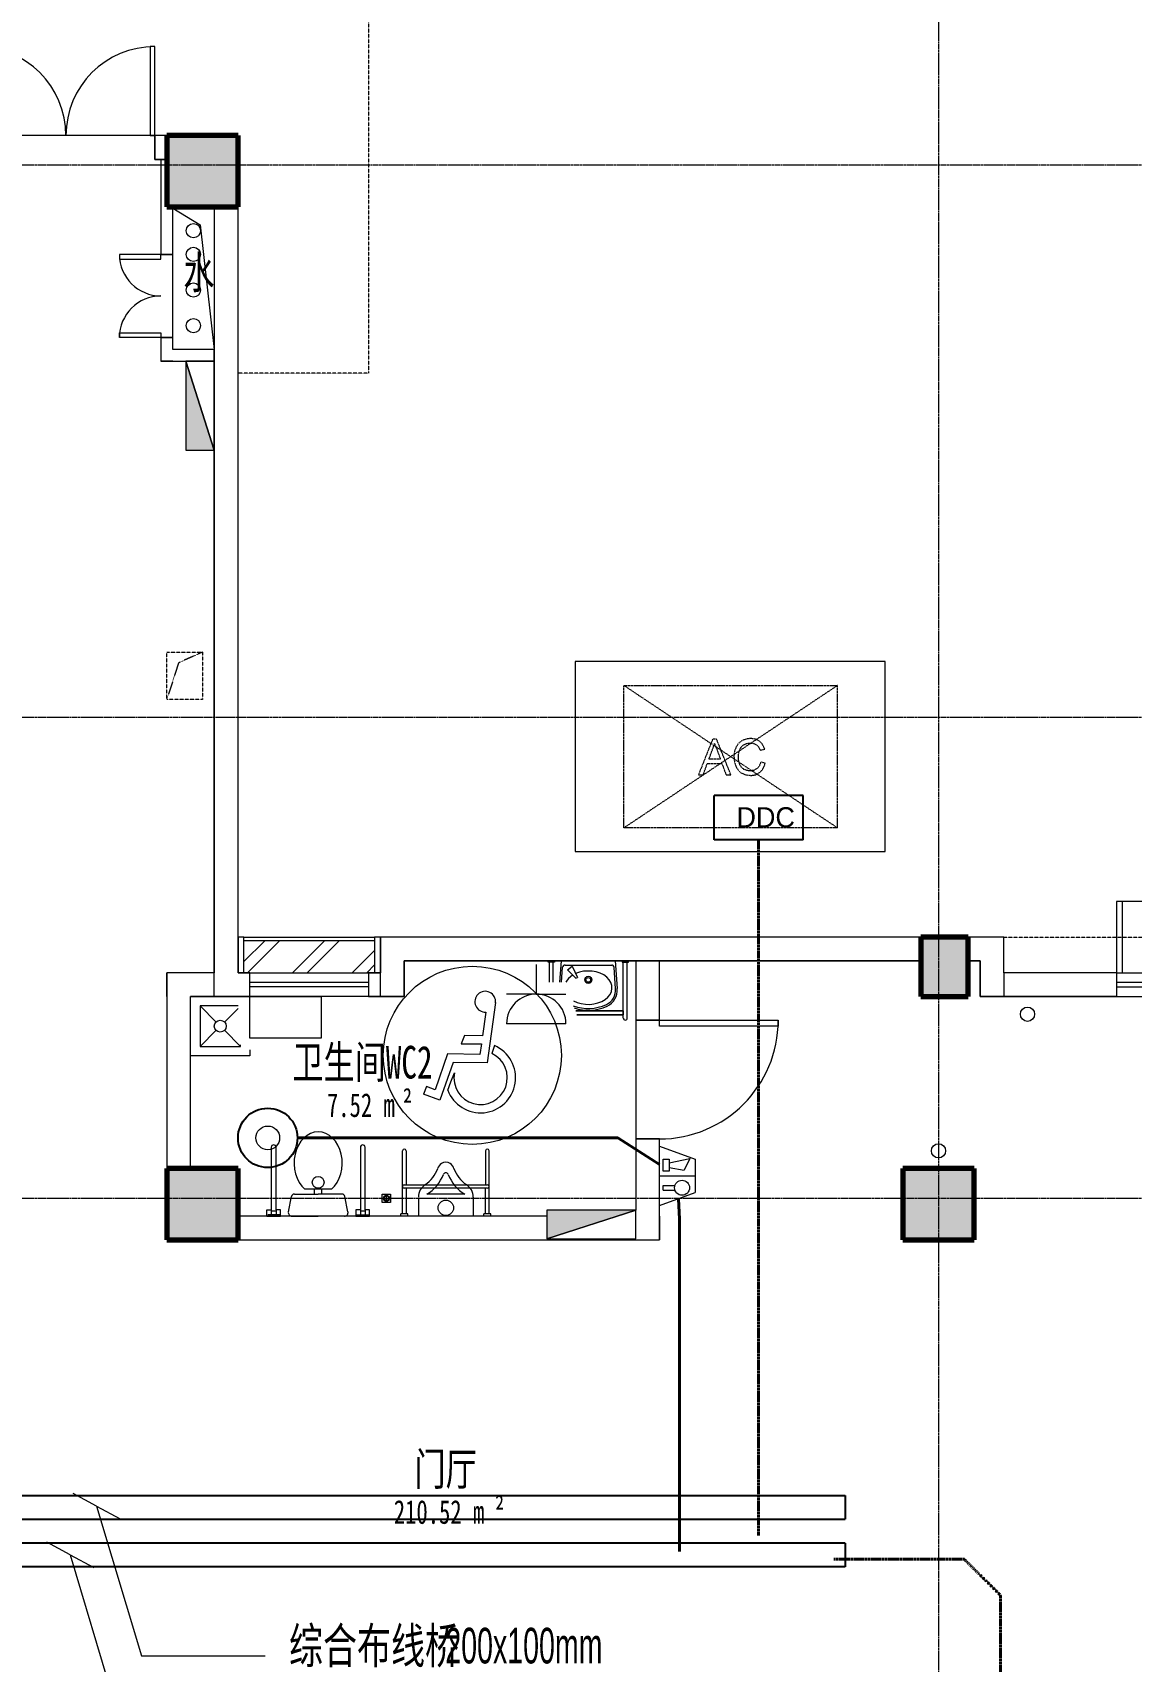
# Model space of a CAD drawing. Header units: millimetres. Extents: x 147808 to 207182, y -28592 to 8154.
# Drawn here: x 175069 to 184325, y -12600 to 1118 of the extents above; entities that cross this region are included whole.
import ezdxf

# ---------------------------------------------------------------- set-up
doc = ezdxf.new("R2010")
doc.units = ezdxf.units.MM
for name, pattern in [('Dash', [6.35, 3.175, -3.175]), ('Dash_2_', [6.35, 3.175, -3.175]), ('TJ Dash 2x', [3, 2, -1]), ('划线', [6.35, 3.175, -3.175]), ('轴网线', [22.24, 12.7, -3.18, 3.18, -3.18])]:
    doc.linetypes.add(name, pattern=pattern)
for name, color, linetype, lineweight in [('A-____-NOTE-TEXT', 7, 'Continuous', 5), ('A-AREA-____-IDEN', 7, 'Continuous', 5), ('A-DETL-____-OTLN', 7, 'Continuous', 5), ('A-DETL-GENF-OTLN', 7, 'Continuous', 5), ('A-GENM-____-OTLN', 7, 'Continuous', 5), ('A-GLAZ-CWMG-MCUT', 7, 'Continuous', 13), ('A-GLAZ-CWMG-OTLN', 7, 'Continuous', 5), ('A-WALL-____-MCUT', 7, 'Continuous', 13), ('A-WALL-____-OTLN', 7, 'Continuous', 13), ('E-CABL-TRAY-OTLN', 7, 'Continuous', 35), ('E-ELEC-FIXT-OTLN', 7, 'Continuous', 5), ('E-WIRE-____-OTLN', 7, 'Continuous', 25), ('G-____-____-TEXT', 7, 'Continuous', 5), ('M-EQPM-____-HDLN', 7, '划线', 5), ('P-SANR-FIXT-OTLN', 7, 'Continuous', 5), ('Q-SPCQ-____-OTLN', 7, 'Continuous', 5), ('S-GRID-____-OTLN', 7, 'Continuous', 5)]:
    doc.layers.add(name, color=color, linetype=linetype, lineweight=lineweight)
for name, color, linetype, lineweight, true_color in [('A-DOOR-____-MCUT', 7, 'Continuous', 13, 0x00007f), ('A-FLOR-____-OTLN', 7, 'Continuous', 13, 0x007f00), ('A-GLAZ-____-MCUT', 7, 'Continuous', 13, 0x007f00), ('A-GLAZ-____-OTLN', 7, 'Continuous', 13, 0x00007f)]:
    doc.layers.add(name, color=color, linetype=linetype, lineweight=lineweight, true_color=true_color)
doc.styles.add('TJ_FangSong', font='', dxfattribs={"height": 170})
doc.styles.add('TJ_FangSong_Narrow_1', font='', dxfattribs={"width": 0.7, "height": 300})
doc.styles.add('仿宋', font='', dxfattribs={"width": 0.7, "height": 200})
doc.styles.add('仿宋_1', font='', dxfattribs={"width": 0.7, "height": 275})
doc.styles.get('TJ_FangSong').set_extended_font_data('TJ_FangSong')
doc.styles.get('TJ_FangSong_Narrow_1').set_extended_font_data('TJ_FangSong_Narrow')
doc.styles.get('仿宋').set_extended_font_data('FangSong')
doc.styles.get('仿宋_1').set_extended_font_data('FangSong')

# ---------------------------------------------------------------- blocks, each defined once
blk = doc.blocks.new('TJ双扇平开门 - M1523-1543865-ELV_1F')
at = {"layer": 'A-DOOR-____-MCUT', "color": 251, "lineweight": 5, "true_color": 0x515151}
for p, q in [((-750, 100), (-750, 850)), ((-750, 850), (-710, 850)), ((-710, 850), (-710, 100)), ((750, 850), (710, 850)), ((710, 850), (710, 100)), ((750, 100), (750, 850)), ((-710, 100), (-750, 100)), ((710, 100), (750, 100))]:
    blk.add_line(p, q, dxfattribs=at)
at = {"layer": 'A-DOOR-____-MCUT', "color": 173, "lineweight": 5, "true_color": 0x5151be}
for centre, start, end in [((-750, 100), 0, 90), ((750, 100), 90, 180)]:
    blk.add_arc(centre, 750, start, end, dxfattribs=at)
blk = doc.blocks.new('TJ无障碍-标志 - 1500-874011-ELV_1F')
at = {"layer": 'A-GENM-____-OTLN', "color": 211, "true_color": 0xff51ff}
for p, q in [((119, 348), (47, -159)), ((37, 269), (10, 70)), ((-144, 72), (-171, 2)), ((-171, 2), (0, 0)), ((10, 70), (-144, 72)), ((0, 0), (-13, -88)), ((-285, -84), (-390, -386)), ((-13, -88), (-285, -84)), ((96, -54), (87, -81)), ((109, -13), (96, -54)), ((-239, -155), (-350, -473)), ((-258, -320), (-228, -243)), ((47, -159), (-239, -155)), ((-464, -359), (-487, -423)), ((-390, -386), (-464, -359)), ((-284, -388), (-258, -320)), ((-350, -473), (-487, -423))]:
    blk.add_line(p, q, dxfattribs=at)
blk.add_circle((-77, -96), 750, dxfattribs=at)
for centre, radius, start, end in [((32, 356), 87.6, 354.2261, 273.4572), ((-7, -285), 295, 200.3803, 66.7328), ((-7, -285), 225, 169.3225, 65.0999)]:
    blk.add_arc(centre, radius, start, end, dxfattribs=at)
blk = doc.blocks.new('TJ单扇平开门 - M1023-2001523-ELV_1F')
at = {"layer": 'A-DOOR-____-MCUT', "color": 251, "lineweight": 5, "true_color": 0x515151}
for p, q in [((450, -100), (500, -100)), ((450, -1100), (450, -100)), ((500, -100), (500, -1100)), ((500, -1100), (450, -1100))]:
    blk.add_line(p, q, dxfattribs=at)
at = {"layer": 'A-DOOR-____-MCUT', "color": 173, "lineweight": 5, "true_color": 0x5151be}
blk.add_arc((500, -100), 1000, 180, 270, dxfattribs=at)
blk = doc.blocks.new('TJ双扇平开门 - FMC0723-2632022-ELV_1F')
at = {"layer": 'A-DOOR-____-MCUT', "color": 251, "lineweight": 5, "true_color": 0x515151}
for p, q in [((-350, 50), (-350, 400)), ((-350, 400), (-310, 400)), ((-310, 400), (-310, 50)), ((350, 400), (310, 400)), ((310, 400), (310, 50)), ((350, 50), (350, 400)), ((-310, 50), (-350, 50)), ((310, 50), (350, 50))]:
    blk.add_line(p, q, dxfattribs=at)
at = {"layer": 'A-DOOR-____-MCUT', "color": 173, "lineweight": 5, "true_color": 0x5151be}
for centre, start, end in [((-350, 50), 0, 90), ((350, 50), 90, 180)]:
    blk.add_arc(centre, 350, start, end, dxfattribs=at)
blk = doc.blocks.new('挂墙式小便器安全抓杆 - 标准-1341416-ELV_1F')
at = {"layer": 'Q-SPCQ-____-OTLN', "color": 251, "true_color": 0x515151}
for p, q in [((-380, 0), (-380, -20)), ((-380, 0), (-320, 0)), ((-320, 0), (-320, -20)), ((320, 0), (320, -20)), ((320, 0), (380, 0)), ((380, 0), (380, -20)), ((-380, -20), (-320, -20)), ((-365, -20), (-365, -550)), ((-335, -20), (-335, -235)), ((320, -20), (380, -20)), ((335, -235), (335, -20)), ((365, -20), (365, -550)), ((-350, -235), (350, -235)), ((350, -265), (-350, -265)), ((-335, -550), (-335, -265)), ((335, -550), (335, -265))]:
    blk.add_line(p, q, dxfattribs=at)
for centre, start, end in [((-350, -250), 90, 270), ((350, -250), 270, 90), ((-350, -550), 180, 0), ((350, -550), 180, 0)]:
    blk.add_arc(centre, 15, start, end, dxfattribs=at)
blk = doc.blocks.new('无障碍座便器配抓杆 1 - 标准-1342777-ELV_1F')
at = {"layer": 'Q-SPCQ-____-OTLN', "color": 251, "true_color": 0x515151}
for p, q in [((-317.5, 0), (-432.5, 0)), ((-432.5, 0), (-432.5, -54)), ((432.5, 0), (317.5, 0)), ((317.5, 0), (317.5, -54)), ((432.5, 0), (432.5, -54)), ((-317.5, -10), (-432.5, -10)), ((-432.5, -54), (-395, -54)), ((-395, -54), (-395, -10)), ((-355, -44), (-395, -44)), ((-395, -54), (-395, -580)), ((-355, -54), (-355, -10)), ((-355, -580), (-355, -54)), ((-355, -54), (-317.5, -54)), ((-317.5, -54), (-317.5, 0)), ((317.5, -10), (425, -10)), ((317.5, -54), (355, -54)), ((355, -54), (355, -10)), ((395, -44), (355, -44)), ((355, -54), (355, -580)), ((395, -54), (395, -10)), ((395, -580), (395, -54)), ((432.5, -54), (395, -54))]:
    blk.add_line(p, q, dxfattribs=at)
for centre in [(-375, -580), (375, -580)]:
    blk.add_arc(centre, 20, 180, 360, dxfattribs=at)
blk = doc.blocks.new('地漏 2D - 地漏 2D-1345155-ELV_1F')
at = {"layer": 'Q-SPCQ-____-OTLN', "color": 251, "true_color": 0x515151}
for p, q in [((-35, -35), (-35, 35)), ((-35, 35), (35, 35)), ((-35, 0), (35, 0)), ((0, 35), (0, -35)), ((35, 35), (35, -35)), ((35, -35), (-35, -35))]:
    blk.add_line(p, q, dxfattribs=at)
for radius in [25, 20]:
    blk.add_circle((0, 0), radius, dxfattribs=at)
blk = doc.blocks.new('消火栓明装 - 消火栓明装-1641868-ELV_1F')
at = {"layer": 'A-DETL-GENF-OTLN', "true_color": 0x888888}
blk.add_hatch(color=252, dxfattribs=at).paths.add_polyline_path([(-375, -240), (375, 0), (-375, 0)], flags=0)
at = {"layer": 'A-DETL-GENF-OTLN', "color": 251, "true_color": 0x515151}
for p, q in [((375, 0), (-375, -240)), ((-375, -240), (375, 0)), ((375, 0), (-375, 0)), ((-375, 0), (-375, -240)), ((375, -240), (375, 0)), ((-375, -240), (375, -240))]:
    blk.add_line(p, q, dxfattribs=at)
blk = doc.blocks.new('矩形竖梃 - 50_300mm 长方形-1955036-ELV_1F')
at = {"layer": 'A-GLAZ-CWMG-OTLN', "true_color": 0x8b8b8b}
h = blk.add_hatch(dxfattribs=at)
h.set_pattern_fill('FP_3', color=252, style=0, pattern_type=2)
h.set_pattern_definition([(45, (0, 0), (-251.4472, 251.4472), []), (45, (0, 381), (-251.4472, 251.4472), [])])
h.paths.add_polyline_path([(177900, -6800), (177950, -6800), (177950, -6530), (176850, -6530), (176850, -6800), (177131, -6800)], flags=0)
at = {"layer": 'A-GLAZ-CWMG-OTLN', "color": 251, "true_color": 0x515151}
for p, q in [((176850, -6800), (176900, -6800)), ((177900, -6800), (177950, -6800))]:
    blk.add_line(p, q, dxfattribs=at)
blk = doc.blocks.new('矩形竖梃 - 50_300mm 长方形-V16-ELV_1F')
at = {"layer": 'A-GLAZ-CWMG-MCUT', "color": 251, "lineweight": 5, "true_color": 0x515151}
for p, q in [((-50, 0), (0, 0)), ((-50, -300), (-50, 0)), ((0, 0), (0, -300)), ((0, -300), (-50, -300))]:
    blk.add_line(p, q, dxfattribs=at)
blk = doc.blocks.new('矩形竖梃 - 50_300mm 长方形-V17-ELV_1F')
at = {"layer": 'A-GLAZ-CWMG-MCUT', "color": 251, "lineweight": 5, "true_color": 0x515151}
for p, q in [((0, 0), (-50, 0)), ((-50, 0), (-50, -300)), ((0, -300), (0, 0)), ((-50, -300), (0, -300))]:
    blk.add_line(p, q, dxfattribs=at)
blk = doc.blocks.new('矩形竖梃 - 30mm 正方形-1917557-ELV_1F')
at = {"layer": 'A-GLAZ-CWMG-OTLN', "color": 251, "true_color": 0x515151}
for p, q in [((176850, -6500), (177950, -6500)), ((177950, -6530), (176850, -6530))]:
    blk.add_line(p, q, dxfattribs=at)
blk = doc.blocks.new('雨水管 2d - 地漏 R50-1793327-ELV_1F')
at = {"layer": 'Q-SPCQ-____-OTLN', "color": 251, "true_color": 0x515151}
blk.add_circle((0, 0), 60, dxfattribs=at)
blk = doc.blocks.new('双层单列 - 双层单列-2855371-ELV_1F')
at = {"layer": 'A-GLAZ-____-MCUT', "color": 251, "lineweight": 5, "true_color": 0x515151}
for p, q in [((-550, 700), (-600, 700)), ((-600, 700), (-600, 100)), ((-550, 100), (-550, 700)), ((550, 700), (550, 100)), ((600, 700), (550, 700)), ((600, 100), (600, 700))]:
    blk.add_line(p, q, dxfattribs=at)
at = {"layer": 'A-GLAZ-____-OTLN', "color": 251, "lineweight": 5, "true_color": 0x515151}
for p, q in [((550, 700), (-550, 700)), ((-600, 100), (600, 100)), ((-600, 100), (-600, -100)), ((-600, 20), (600, 20)), ((600, -100), (600, 100)), ((-600, -20), (600, -20)), ((-600, -100), (600, -100))]:
    blk.add_line(p, q, dxfattribs=at)
blk = doc.blocks.new('左右推拉窗 - C1015-1399711-ELV_1F')
at = {"layer": 'A-GLAZ-____-OTLN', "color": 251, "lineweight": 5, "true_color": 0x515151}
for p, q in [((-490, -167), (-490, 33)), ((-490, 33), (510, 33)), ((510, 33), (510, -167)), ((-490, -47), (510, -47)), ((510, -87), (-490, -87)), ((510, -167), (-490, -167))]:
    blk.add_line(p, q, dxfattribs=at)
blk = doc.blocks.new('无障碍放物台 2D-3D - 无障碍放物台 2D-3D-1356333-ELV_1F')
at = {"layer": 'P-SANR-FIXT-OTLN', "color": 250, "true_color": 0x444444}
for p, q in [((0, -350), (0, 0)), ((0, 0), (600, 0)), ((600, 0), (600, -350)), ((600, -350), (0, -350))]:
    blk.add_line(p, q, dxfattribs=at)
blk = doc.blocks.new('TJ空调外机 - TJ空调外机1800_1200-1400100-ELV_1F')
at = {"layer": 'M-EQPM-____-HDLN', "color": 250, "linetype": 'Dash_2_', "true_color": 0x444444}
for p, q in [((900, 600), (-900, -600)), ((-900, 600), (900, -600)), ((-900, -600), (-900, 600)), ((-900, 600), (900, 600)), ((900, -600), (900, 600)), ((-152, 148), (-272, -153)), ((-120, 148), (-152, 148)), ((1, -153), (-120, 148)), ((130, 148), (95, 135)), ((168, 153), (130, 148)), ((209, 147), (168, 153)), ((227, 139), (209, 147)), ((243, 129), (227, 139)), ((-184, -22), (-154, 59)), ((-154, 59), (-136, 110)), ((-136, 110), (-114, 53)), ((-114, 53), (-87, -22)), ((31, 43), (27, 0)), ((45, 81), (31, 43)), ((66, 112), (45, 81)), ((65, 0), (67, 28)), ((95, 135), (66, 112)), ((67, 28), (74, 56)), ((74, 56), (87, 80)), ((87, 80), (107, 99)), ((107, 99), (134, 111)), ((134, 111), (166, 115)), ((166, 115), (194, 111)), ((194, 111), (217, 100)), ((217, 100), (235, 82)), ((235, 82), (248, 54)), ((257, 116), (243, 129)), ((248, 54), (286, 63)), ((269, 101), (257, 116)), ((286, 63), (269, 101)), ((-232, -153), (-198, -59)), ((-198, -59), (-74, -59)), ((-87, -22), (-184, -22)), ((-74, -59), (-39, -153)), ((27, 0), (31, -42)), ((31, -42), (43, -81)), ((43, -81), (62, -114)), ((62, -114), (89, -138)), ((67, -35), (65, 0)), ((76, -65), (67, -35)), ((90, -90), (76, -65)), ((111, -107), (90, -90)), ((136, -117), (111, -107)), ((163, -120), (136, -117)), ((195, -116), (163, -120)), ((221, -102), (195, -116)), ((241, -79), (221, -102)), ((229, -143), (246, -132)), ((253, -46), (241, -79)), ((246, -132), (261, -117)), ((291, -56), (253, -46)), ((261, -117), (273, -100)), ((273, -100), (283, -79)), ((283, -79), (291, -56)), ((-272, -153), (-232, -153)), ((-39, -153), (1, -153)), ((89, -138), (123, -153)), ((123, -153), (167, -158)), ((167, -158), (189, -157)), ((189, -157), (210, -152)), ((210, -152), (229, -143)), ((900, -600), (-900, -600))]:
    blk.add_line(p, q, dxfattribs=at)
blk = doc.blocks.new('无障碍洗脸盆 2D-3D - 无障碍洗脸盆 2D-3D-1619882-ELV_1F')
at = {"layer": 'A-DETL-GENF-OTLN', "color": 250, "true_color": 0x444444}
for p, q in [((-338, -10), (-338, 0)), ((-285, 0), (-338, 0)), ((-285, 0), (-285, -10)), ((-227, 0), (228, 0)), ((245, -234), (228, 0)), ((285, 0), (285, -10)), ((285, 0), (338, 0)), ((338, -10), (338, 0)), ((-285, -10), (-338, -10)), ((-328, -180), (-328, -10)), ((-295, -180), (-295, -10)), ((-240, -180), (-227, 0)), ((-225, -180), (-216, -54)), ((-196, -35), (197, -35)), ((-176, -75), (-135, -46)), ((-176, -75), (-104, -147)), ((-135, -46), (-92, -139)), ((230, -235), (217, -54)), ((285, -10), (338, -10)), ((295, -482), (295, -10)), ((328, -482), (328, -10)), ((-104, -147), (-92, -139)), ((295, -422), (-106, -422)), ((-106, -422), (295, -422)), ((-97, -455), (295, -455)), ((295, -455), (-97, -455)), ((295, -422), (295, -455))]:
    blk.add_line(p, q, dxfattribs=at)
for radius in [30, 20]:
    blk.add_circle((0, -160), radius, dxfattribs=at)
for centre, radius, start, end in [((-196, -55), 20, 90, 175.7905), ((197, -55), 20, 4.2095, 90), ((95, -245), 135, 295.1692, 4.2095), ((95, -245), 150, 295.1692, 4.2095), ((0, -43), 358, 249.3389, 295.1692), ((0, -43), 373, 251.4311, 295.1692), ((312, -482), 16.5, 180, 360)]:
    blk.add_arc(centre, radius, start, end, dxfattribs=at)
for start_param, end_param in [(2.29054, 2.809613), (4.042029, 8.420753)]:
    blk.add_ellipse((0, -226), major_axis=(200, 0), ratio=0.703058, start_param=start_param, end_param=end_param, dxfattribs=at)
blk = doc.blocks.new('TJ坐便器-冲洗水箱 - 标准-853893-ELV_1F')
at = {"layer": 'A-DETL-GENF-OTLN', "color": 250, "true_color": 0x444444}
for p, q in [((-251, -57), (-225, -186)), ((-221, -20), (0, -20)), ((221, -20), (0, -20)), ((251, -57), (225, -186)), ((-201, -206), (0, -206)), ((-112, -246), (112, -246)), ((-30, -206), (-30, -246)), ((201, -206), (0, -206)), ((30, -206), (30, -246))]:
    blk.add_line(p, q, dxfattribs=at)
blk.add_circle((0, -305), 50, dxfattribs=at)
for centre, radius, start, end in [((-221, -51), 30.7, 90, 191.4194), ((221, -51), 30.7, 348.5806, 90), ((-201, -181), 25, 191.4194, 270), ((201, -181), 25, 270, 348.5806)]:
    blk.add_arc(centre, radius, start, end, dxfattribs=at)
blk.add_ellipse((0, -466), major_axis=(0, 264), ratio=0.768939, start_param=0.585686, end_param=5.6975, dxfattribs=at)
blk = doc.blocks.new('TJ小便器-壁挂式 - 标准-869850-ELV_1F')
at = {"layer": 'A-DETL-GENF-OTLN', "color": 250, "true_color": 0x444444}
for p, q in [((162703, -1470), (162550, -1470)), ((162550, -1930), (162550, -1470)), ((162735, -1860), (162735, -1540)), ((162711, -1930), (162550, -1930))]:
    blk.add_line(p, q, dxfattribs=at)
blk.add_circle((162620, -1700), 65, dxfattribs=at)
for centre, radius, start, end in [((162711, -1595), 125, 33.3897, 90), ((163025, -1366), 338, 210.8935, 248.6083), ((163040, -1379), 268, 213.3897, 250.506), ((162920, -1716), 90, 36.0657, 70.506), ((163025, -2034), 338, 111.3917, 149.1065), ((163040, -2021), 268, 109.494, 146.6103), ((162895, -1700), 20, 291.3917, 68.6083), ((162920, -1684), 90, 289.494, 323.9343), ((162942, -1700), 62.3, 323.9343, 36.0657), ((162711, -1805), 125, 270, 326.6103)]:
    blk.add_arc(centre, radius, start, end, dxfattribs=at)
blk = doc.blocks.new('拖布池2 2D - 拖布池2 2D-1619404-ELV_1F')
at = {"layer": 'P-SANR-FIXT-OTLN', "color": 250, "true_color": 0x444444}
for p, q in [((-250, -250), (-250, 250)), ((-250, 250), (150, 250)), ((-170, 170), (-35, 35)), ((-170, 170), (-170, -170)), ((150, 170), (-170, 170)), ((150, 150), (35, 35)), ((-35, -35), (-170, -170)), ((35, -35), (170, -170)), ((250, -250), (-250, -250)), ((-170, -170), (170, -170)), ((170, -170), (170, -157)), ((250, -200), (250, -250))]:
    blk.add_line(p, q, dxfattribs=at)
blk.add_circle((0, 0), 50, dxfattribs=at)
blk = doc.blocks.new('YXQH_AR_B9-20_rvt-1-ELV_1F')
at = {"layer": 'A-DETL-GENF-OTLN', "true_color": 0xa1a1a1}
h = blk.add_hatch(dxfattribs=at)
h.set_pattern_fill('FP_5', color=253, style=0, pattern_type=2)
h.set_pattern_definition([(7.754, (-466.58, -204.02), (12.15805, 332.8942), [3.353, -1548.768]), (7.754, (776.34, 218.05), (12.15805, 332.8942), [3.353, -1548.768]), (9.74, (363.8, 116.2), (0.0001, 1266.291), [3.353, -588.363]), (9.74, (339.6, 204.2), (0.0001, 1266.291), [3.353, -588.363]), (68.882, (225.66, -61.6), (-140.1373, 1041.8589), [3.353, -1089.337]), (68.882, (129, -106.5), (-140.1373, 1041.8589), [3.353, -1089.337]), (56.297, (-51.2, 131.2), (-734.4827, 622.8598), [3.353, -470.742]), (56.297, (137.8, 331.9), (-734.4827, 622.8598), [3.353, -470.742]), (137.416, (187.59, 94.08), (-3935.054568, 3543.459496), [73.913, -9804.313]), (8.512, (90.05, 79.41), (3117.572636, 564.982686), [98.632, -5356.38]), (236.294, (133.21, 144.14), (-4467.173774, -6768.804336), [77.802, -13192.636]), (128.267, (122.16, 220.01), (-6131.736673, 7665.37486), [53.462, -17810.517]), (9.74, (48.62, 207.58), (3069.14795, 643.06413), [74.582, -10350.37]), (233.414, (89.018, 261.96), (-20834.0959632, -28103.0884394), [67.74, -56173.655]), (67.8, (40.48, -52.28), (439.74679, 1441.63531), [50.851, -3807.912]), (307.846, (0, 0), (856.01581, -814.9391), [66.124, -2950.443]), (45, (0, 0), (-176.7767, 176.7767), []), (355, (0, 0), (578.509, 689.44), [60, -660]), (7.754, (0, 0), (12.15805, 332.8942), [3.353, -1548.768]), (7.754, (517.27, 396.9), (12.15805, 332.8942), [3.353, -1548.768]), (7.754, (1048.8, 804.78), (12.15805, 332.8942), [3.353, -1548.768]), (9.74, (-323, 0), (0.0001, 1266.291), [3.353, -588.363]), (9.74, (-83.4, -219.6), (0.0001, 1266.291), [3.353, -588.363]), (9.74, (298.5, -569.5), (0.0001, 1266.291), [3.353, -588.363]), (68.882, (645.7, -553.4), (-140.1373, 1041.8589), [3.353, -1089.337]), (68.882, (-12.15, -134.3), (-140.1373, 1041.8589), [3.353, -1089.337]), (68.882, (-223, 0), (-140.1373, 1041.8589), [3.353, -1089.337]), (56.297, (0, 0), (-734.4827, 622.8598), [3.353, -470.742]), (56.297, (378.7, 49.9), (-734.4827, 622.8598), [3.353, -470.742]), (56.297, (1010.3, 133), (-734.4827, 622.8598), [3.353, -470.742])])
h.paths.add_polyline_path([(173792.3, -17700), (174325, -17700), (174325, -17050), (173675, -17050), (173675, -17700)], flags=0)
h.paths.add_polyline_path([(191050, -17700), (191650, -17700), (191650, -17100), (191050, -17100)], flags=0)
h.paths.add_polyline_path([(183000, -17700), (183000, -17100), (182400, -17100), (182400, -17700)], flags=0)
h.paths.add_polyline_path([(165000, -17650), (165600, -17650), (165600, -17050), (165000, -17050)], flags=0)
h.paths.add_polyline_path([(156350, -17650), (156950, -17650), (156950, -17050), (156350, -17050)], flags=0)
h.paths.add_polyline_path([(170700, -9350), (171300, -9350), (171300, -8750), (170700, -8750)], flags=0)
h.paths.add_polyline_path([(176800, -9050), (176800, -8450), (176200, -8450), (176200, -9050)], flags=0)
h.paths.add_polyline_path([(191650, -9050), (191650, -8450), (191050, -8450), (191050, -9050)], flags=0)
h.paths.add_polyline_path([(183000, -9050), (183000, -8450), (182400, -8450), (182400, -9050)], flags=0)
h.paths.add_polyline_path([(156350, -9000), (156950, -9000), (156950, -8400), (156350, -8400)], flags=0)
h.paths.add_polyline_path([(165600, -9000), (165600, -8400), (165000, -8400), (165000, -9000)], flags=0)
h.paths.add_polyline_path([(191250, -7200), (191650, -7200), (191650, -6800), (191250, -6800)], flags=0)
h.paths.add_polyline_path([(182550, -7000), (182950, -7000), (182950, -6500), (182550, -6500)], flags=0)
h.paths.add_polyline_path([(171100, -6350), (171100, -5950), (170900, -5950), (170900, -6350)], flags=0)
h.paths.add_polyline_path([(173950, -6350), (173950, -5950), (173750, -5950), (173750, -6350), (173792.3, -6350)], flags=0)
h.paths.add_polyline_path([(168050, -6350), (168250, -6350), (168250, -5950), (168050, -5950)], flags=0)
h.paths.add_polyline_path([(173750, -4365), (173950, -4365), (173950, -3965), (173750, -3965)], flags=0)
h.paths.add_polyline_path([(170900, -4365), (171100, -4365), (171100, -3965), (170900, -3965)], flags=0)
h.paths.add_polyline_path([(168050, -4365), (168250, -4365), (168250, -3965), (168050, -3965)], flags=0)
h.paths.add_polyline_path([(173750, -2025), (173950, -2025), (173950, -1625), (173750, -1625)], flags=0)
h.paths.add_polyline_path([(168250, -2025), (168250, -1625), (168050, -1625), (168050, -2025)], flags=0)
h.paths.add_polyline_path([(170900, -1775), (171100, -1775), (171100, -1375), (170900, -1375)], flags=0)
h.paths.add_polyline_path([(156950, -350), (156950, 250), (156350, 250), (156350, -350)], flags=0)
h.paths.add_polyline_path([(165600, -350), (165600, 250), (165000, 250), (165000, -350), (165444.8, -350)], flags=0)
h.paths.add_polyline_path([(176800, -350), (176800, 250), (176200, 250), (176200, -350)], flags=0)
at = {"color": 251, "lineweight": 5, "true_color": 0x515151}
for p, q in [((176230, -350), (176250, -362)), ((176250, -362), (176480, -500.2)), ((176480, -500.2), (176600, -1550))]:
    blk.add_line(p, q, dxfattribs=at)
at = {"layer": 'A-DETL-____-OTLN', "color": 160, "linetype": 'TJ Dash 2x', "true_color": 0x4444ff}
for p, q in [((177900, 1450), (177900, -1750)), ((177900, -1750), (176800, -1750)), ((176200, -4100), (176500, -4100)), ((176200, -4500), (176200, -4100)), ((176500, -4100), (176299, -4189.5)), ((176500, -4100), (176500, -4500)), ((176299, -4189.5), (176200, -4500)), ((176500, -4500), (176200, -4500)), ((183250, -6500), (191950, -6500))]:
    blk.add_line(p, q, dxfattribs=at)
at = {"layer": 'A-DETL-____-OTLN', "color": 160, "lineweight": 70, "true_color": 0x4444ff}
for p, q in [((176800, 250), (176200, 250)), ((176200, 250), (176200, -350)), ((176800, -350), (176800, 250)), ((176200, -350), (176800, -350)), ((182950, -6500), (182550, -6500)), ((182550, -6500), (182550, -7000)), ((182950, -7000), (182950, -6500)), ((182550, -7000), (182950, -7000)), ((176800, -8450), (176200, -8450)), ((176200, -8450), (176200, -9050)), ((176800, -9050), (176800, -8450)), ((183000, -8450), (182400, -8450)), ((182400, -8450), (182400, -9050)), ((183000, -9050), (183000, -8450)), ((176200, -9050), (176800, -9050)), ((182400, -9050), (183000, -9050))]:
    blk.add_line(p, q, dxfattribs=at)
at = {"layer": 'A-FLOR-____-OTLN', "color": 8, "lineweight": 5, "true_color": 0x7f7f7f}
for p, q in [((176060, 250), (174640, 250)), ((176100, 250), (176060, 250)), ((176100, 50), (176100, 250)), ((176150, 50), (176100, 50)), ((176200, 50), (176150, 50)), ((176250, -750), (176250, -350)), ((176250, -1450), (176250, -750)), ((176250, -1550), (176250, -1450)), ((176600, -1550), (176250, -1550)), ((176600, -2400), (176600, -1550)), ((176600, -7000), (176600, -2400)), ((179638.7, -4180), (179638.7, -5780)), ((182250, -4180), (179638.7, -4180)), ((182250, -5780), (182250, -4180)), ((179638.7, -5780), (182250, -5780)), ((180150, -6699.9), (178200, -6699.9)), ((178200, -6699.9), (178200, -7000)), ((180350, -6699.9), (180150, -6699.9)), ((180150, -6699.9), (180150, -7200)), ((182550, -6699.9), (180350, -6699.9)), ((183050, -6699.9), (182950, -6699.9)), ((183050, -7000), (183050, -6699.9)), ((176400, -8450), (176400, -7000)), ((176400, -7000), (176600, -7000)), ((176600, -7000), (176400, -7000)), ((176900, -7000), (176600, -7000)), ((177131.2, -7000), (176900, -7000)), ((178200, -7000), (177900, -7000)), ((184200, -7000), (183050, -7000)), ((180150, -7200), (180150, -8200)), ((180150, -8200), (180150, -8800)), ((177042.5, -8850), (176800, -8850)), ((177157.5, -8850), (177042.5, -8850)), ((177792.5, -8850), (177157.5, -8850)), ((177907.5, -8850), (177792.5, -8850)), ((178170, -8850), (177907.5, -8850)), ((178230, -8850), (178170, -8850)), ((178870, -8850), (178230, -8850)), ((178930, -8850), (178870, -8850)), ((179400, -8850), (178930, -8850))]:
    blk.add_line(p, q, dxfattribs=at)
at = {"layer": 'A-WALL-____-MCUT', "color": 251, "lineweight": 5, "true_color": 0x515151}
for p, q in [((176200, 250), (176100, 250)), ((176100, 250), (176100, 50)), ((176100, 50), (176150, 50)), ((176150, 50), (176150, -750)), ((176250, -750), (176250, -350)), ((176600, -350), (176600, -1550)), ((176800, -6800), (176800, -350)), ((176150, -750), (176250, -750)), ((176150, -1450), (176150, -1650)), ((176250, -1450), (176150, -1450)), ((176250, -1550), (176250, -1450)), ((176600, -1550), (176250, -1550)), ((176150, -1650), (176250, -1650)), ((176250, -1650), (176600, -1650)), ((176600, -1650), (176600, -6800)), ((178200, -6499.9), (178000, -6499.9)), ((178000, -6499.9), (178000, -6800)), ((183050, -6499.9), (178200, -6499.9)), ((183250, -6499.9), (183050, -6499.9)), ((183250, -6800), (183250, -6499.9)), ((178200, -7000), (178200, -6699.9)), ((178200, -6699.9), (180150, -6699.9)), ((180150, -6699.9), (180150, -7200)), ((180350, -6699.9), (180150, -6699.9)), ((180350, -7200), (180350, -6699.9)), ((180350, -6699.9), (182550, -6699.9)), ((182950, -6699.9), (183050, -6699.9)), ((183050, -6699.9), (183050, -7000)), ((176600, -6800), (176200, -6800)), ((176200, -6800), (176200, -7000)), ((176900, -6800), (176800, -6800)), ((178000, -6800), (177900, -6800)), ((178000, -7000), (178000, -6800)), ((184200, -6800), (183250, -6800)), ((183250, -6800), (183250, -7000)), ((176200, -7000), (176200, -8450)), ((176400, -7000), (176800, -7000)), ((176400, -8450), (176400, -7000)), ((176800, -7000), (176900, -7000)), ((177900, -7000), (178000, -7000)), ((178000, -7000), (178200, -7000)), ((183050, -7000), (183250, -7000)), ((183250, -7000), (184200, -7000)), ((180150, -7200), (180350, -7200)), ((180150, -8200), (180150, -8800)), ((180350, -8200), (180150, -8200)), ((180350, -8850), (180350, -8200)), ((179400, -8850), (176800, -8850)), ((180350, -9050), (180350, -8850)), ((176800, -9050), (180350, -9050))]:
    blk.add_line(p, q, dxfattribs=at)
at = {"layer": 'A-WALL-____-OTLN', "color": 251, "lineweight": 5, "true_color": 0x515151}
for p, q in [((176150, 50), (176150, -750)), ((176150, 50), (176200, 50)), ((176250, -750), (176250, -350)), ((176250, -750), (176150, -750)), ((176150, -1450), (176150, -1650)), ((176150, -1450), (176250, -1450)), ((176250, -1550), (176250, -1450)), ((176600, -1550), (176250, -1550)), ((176600, -1550), (176600, -1650)), ((176250, -1650), (176150, -1650)), ((176250, -1650), (176360, -1650)), ((180150, -6699.9), (180150, -7200)), ((180150, -6699.9), (180350, -6699.9)), ((180350, -7200), (180350, -6699.9)), ((176200, -7000), (176200, -6800)), ((176600, -6800), (176200, -6800)), ((176200, -7000), (176200, -8450)), ((176400, -7000), (176600, -7000)), ((176400, -8450), (176400, -7000)), ((180350, -7200), (180150, -7200)), ((180150, -8200), (180150, -8800)), ((180150, -8200), (180350, -8200)), ((180350, -8850), (180350, -8200)), ((177042.5, -8850), (176800, -8850)), ((177157.5, -8850), (177042.5, -8850)), ((177792.5, -8850), (177157.5, -8850)), ((177907.5, -8850), (177792.5, -8850)), ((178170, -8850), (177907.5, -8850)), ((178230, -8850), (178170, -8850)), ((178870, -8850), (178230, -8850)), ((178930, -8850), (178870, -8850)), ((179400, -8850), (178930, -8850)), ((180350, -8850), (180350, -9050)), ((176800, -9050), (180350, -9050))]:
    blk.add_line(p, q, dxfattribs=at)
at = {"layer": 'S-GRID-____-OTLN', "color": 160, "linetype": '轴网线', "true_color": 0x4444ff}
for p, q in [((182700, 7353.7), (182700, -27792.2)), ((198349.8, 0), (148741.6, 0)), ((198349.8, -4650), (148741.6, -4650)), ((198349.8, -8700), (148741.6, -8700))]:
    blk.add_line(p, q, dxfattribs=at)
at = {"color": 251, "lineweight": 5, "true_color": 0x515151}
for name, p in [('TJ双扇平开门 - M1523-1543865-ELV_1F', (175350, 150)), ('双层单列 - 双层单列-2855371-ELV_1F', (184800, -6900)), ('矩形竖梃 - 30mm 正方形-1917557-ELV_1F', (0, 0)), ('矩形竖梃 - 50_300mm 长方形-1955036-ELV_1F', (0, 0)), ('矩形竖梃 - 50_300mm 长方形-V17-ELV_1F', (178000, -6500)), ('TJ无障碍-标志 - 1500-874011-ELV_1F', (178850, -7400)), ('消火栓明装 - 消火栓明装-1641868-ELV_1F', (179775, -8800))]:
    blk.add_blockref(name, p, dxfattribs=at)
for name, p, rotation in [('雨水管 2d - 地漏 R50-1793327-ELV_1F', (176424.1, -550.4), 89.9999999999999), ('TJ双扇平开门 - FMC0723-2632022-ELV_1F', (176200, -1100), 90), ('雨水管 2d - 地漏 R50-1793327-ELV_1F', (176424.1, -750.4), 89.9999999999999), ('雨水管 2d - 地漏 R50-1793327-ELV_1F', (176424.1, -1050.4), 89.9999999999999), ('雨水管 2d - 地漏 R50-1793327-ELV_1F', (176424.1, -1350.4), 89.9999999999999), ('消火栓明装 - 消火栓明装-1641868-ELV_1F', (176360, -2025), 89.9999999999978), ('左右推拉窗 - C1015-1399711-ELV_1F', (177409.5, -6966.9), 180), ('雨水管 2d - 地漏 R50-1793327-ELV_1F', (183449.7, -7149.3), 89.9999999999999), ('TJ单扇平开门 - M1023-2001523-ELV_1F', (180250, -7700), 90), ('无障碍座便器配抓杆 1 - 标准-1342777-ELV_1F', (177475, -8850), 180), ('挂墙式小便器安全抓杆 - 标准-1341416-ELV_1F', (178550, -8850), 180), ('雨水管 2d - 地漏 R50-1793327-ELV_1F', (182700, -8300), 89.9999999999999), ('地漏 2D - 地漏 2D-1345155-ELV_1F', (178050, -8700), 89.99999999999972)]:
    blk.add_blockref(name, p, dxfattribs=dict(at, rotation=rotation))
at = {"color": 250, "lineweight": 80, "true_color": 0x444444}
for name, p in [('TJ空调外机 - TJ空调外机1800_1200-1400100-ELV_1F', (180950, -4980)), ('无障碍洗脸盆 2D-3D - 无障碍洗脸盆 2D-3D-1619882-ELV_1F', (179750, -6700)), ('拖布池2 2D - 拖布池2 2D-1619404-ELV_1F', (176650, -7250)), ('无障碍放物台 2D-3D - 无障碍放物台 2D-3D-1356333-ELV_1F', (176900, -7000))]:
    blk.add_blockref(name, p, dxfattribs=at)
at = {"color": 251, "lineweight": 5, "true_color": 0x515151, "extrusion": (0, 0, -1)}
blk.add_blockref('矩形竖梃 - 50_300mm 长方形-V16-ELV_1F', (-176800, -6500), dxfattribs=at)
at = {"color": 250, "lineweight": 80, "true_color": 0x444444}
for name, p, rotation in [('TJ坐便器-冲洗水箱 - 标准-853893-ELV_1F', (177475, -8870), 180), ('TJ小便器-壁挂式 - 标准-869850-ELV_1F', (176850, -171400), 89.99999999999972)]:
    blk.add_blockref(name, p, dxfattribs=dict(at, rotation=rotation))
at = {"layer": 'A-AREA-____-IDEN', "color": 250, "true_color": 0x444444, "attachment_point": 1}
for s, insert, char_height, width, style in [('\\f仿宋|b0|i0|c134|p49|;\\W.7;水', (176338.8, -763.3), 275, 347.932, '仿宋_1'), ('卫生间WC2', (177257.1, -7415.8), 275, 1565.696, '仿宋_1'), ('7.52 m', (177548.7, -7814.5), 200, 774.43, '仿宋'), ('\\f仿宋|b0|i0|c134|p49|;\\W.7;²', (178187.7, -7814.5), 200, 84.177, '仿宋'), ('门厅', (178285.5, -10842.4), 275, 695.865, '仿宋_1'), ('210.52 m', (178111.9, -11241.1), 200, 1032.573, '仿宋'), ('\\f仿宋|b0|i0|c134|p49|;\\W.7;²', (178963.9, -11241.1), 200, 84.177, '仿宋')]:
    blk.add_mtext(s, dxfattribs=dict(at, insert=insert, char_height=char_height, width=width, style=style))
blk = doc.blocks.new('YXQH_ELV_B_rvt-1-ELV_1F')
at = {"layer": 'A-____-NOTE-TEXT', "color": 4, "lineweight": 25, "true_color": 0x00ffff}
for p, q in [((181559, -5306), (180809, -5306)), ((180809, -5681), (180809, -5306)), ((181559, -5681), (181559, -5306)), ((181559, -5681), (180809, -5681))]:
    blk.add_line(p, q, dxfattribs=at)
at = {"layer": 'A-____-NOTE-TEXT', "color": 4, "lineweight": 13, "true_color": 0x00ffff}
for p, q in [((180350, -8761), (180350, -8261)), ((180350, -8261), (180650, -8371)), ((180430, -8401), (180606, -8364)), ((180606, -8364), (180558, -8464)), ((180380, -8371), (180430, -8371)), ((180380, -8471), (180380, -8371)), ((180430, -8471), (180380, -8471)), ((180430, -8371), (180430, -8471)), ((180430, -8441), (180558, -8464)), ((180650, -8371), (180650, -8652)), ((180350, -8511), (180650, -8511)), ((180380, -8631), (180380, -8591)), ((180380, -8591), (180480, -8591)), ((180380, -8631), (180480, -8631)), ((180350, -8761), (180650, -8652))]:
    blk.add_line(p, q, dxfattribs=at)
at = {"layer": 'A-____-NOTE-TEXT', "color": 4, "lineweight": 25, "true_color": 0x00ffff}
blk.add_circle((177050, -8191), 250, dxfattribs=at)
at = {"layer": 'A-____-NOTE-TEXT', "color": 4, "lineweight": 13, "true_color": 0x00ffff}
for centre, radius in [((177050, -8191), 100), ((180540, -8611), 63.2)]:
    blk.add_circle(centre, radius, dxfattribs=at)
at = {"layer": 'E-CABL-TRAY-OTLN', "color": 216, "lineweight": 25, "true_color": 0x800080}
for p, q in [((172475, -11203), (181915, -11203)), ((181915, -11203), (181915, -11403)), ((172475, -11403), (181915, -11403))]:
    blk.add_line(p, q, dxfattribs=at)
at = {"layer": 'E-CABL-TRAY-OTLN', "color": 150, "lineweight": 25, "true_color": 0x0080ff}
for p, q in [((181915, -11603), (172075, -11603)), ((181915, -11603), (181915, -11803)), ((181915, -11803), (172075, -11803))]:
    blk.add_line(p, q, dxfattribs=at)
at = {"layer": 'E-WIRE-____-OTLN', "color": 1, "linetype": 'Dash', "lineweight": 40, "true_color": 0xff0000}
blk.add_line((181184, -5681), (181184, -11540), dxfattribs=at)
at = {"layer": 'E-WIRE-____-OTLN', "color": 30, "lineweight": 40, "true_color": 0xff8000, "flags": 128}
for points in [[(177300, -8191), (180000, -8191), (180350, -8415)], [(180510, -8703), (180519, -8874), (180519, -11674)]]:
    blk.add_lwpolyline(points, dxfattribs=at)
at = {"layer": 'E-WIRE-____-OTLN', "color": 1, "linetype": 'Dash', "lineweight": 40, "true_color": 0xff0000, "flags": 128}
blk.add_lwpolyline([(183223, -17025), (183223, -12044), (182918, -11740), (181816, -11740)], dxfattribs=at)
at = {"layer": 'G-____-____-TEXT', "lineweight": 13}
for p, q in [((175609, -11293), (175410, -11185)), ((175609, -11293), (175808, -11400)), ((175609, -11293), (175986, -12553)), ((175387, -11702), (175188, -11595)), ((175387, -11702), (175586, -11810)), ((175387, -11702), (175861, -13291)), ((175986, -12553), (177029, -12553))]:
    blk.add_line(p, q, dxfattribs=at)
at = {"layer": 'A-____-NOTE-TEXT', "lineweight": 13, "insert": (180998, -5406), "char_height": 170, "width": 456.96, "attachment_point": 1, "style": 'TJ_FangSong'}
blk.add_mtext('DDC', dxfattribs=at)
at = {"layer": 'G-____-____-TEXT', "lineweight": 13, "char_height": 300, "attachment_point": 1, "style": 'TJ_FangSong_Narrow_1'}
for s, insert, width in [('综合布线桥架', (177229, -12317), 1515.19), (' 200x100mm', (178479, -12317), 1335.61)]:
    blk.add_mtext(s, dxfattribs=dict(at, insert=insert, width=width))
blk = doc.blocks.new('防溅插座 - 标准-2601910-ELV_1F')
at = {"layer": 'A-DETL-GENF-OTLN'}
for p, q in [((0, 250), (-250, 250)), ((0, 250), (250, 250)), ((0, 0), (0, 250))]:
    blk.add_line(p, q, dxfattribs=at)
for start, end in [(180, 270), (270, 360)]:
    blk.add_arc((0, 500), 250, start, end, dxfattribs=at)
at = {"layer": 'E-ELEC-FIXT-OTLN'}
blk.add_line((-250, 500), (250, 500), dxfattribs=at)

msp = doc.modelspace()

# ---------------------------------------------------------------- block references
at = {"lineweight": 5}
for name in ['YXQH_AR_B9-20_rvt-1-ELV_1F', 'YXQH_ELV_B_rvt-1-ELV_1F']:
    msp.add_blockref(name, (0, 0), dxfattribs=at)
at = {"layer": 'E-ELEC-FIXT-OTLN', "rotation": 180}
msp.add_blockref('防溅插座 - 标准-2601910-ELV_1F', (179312, -6730), dxfattribs=at)

doc.saveas('drawing.dxf')
